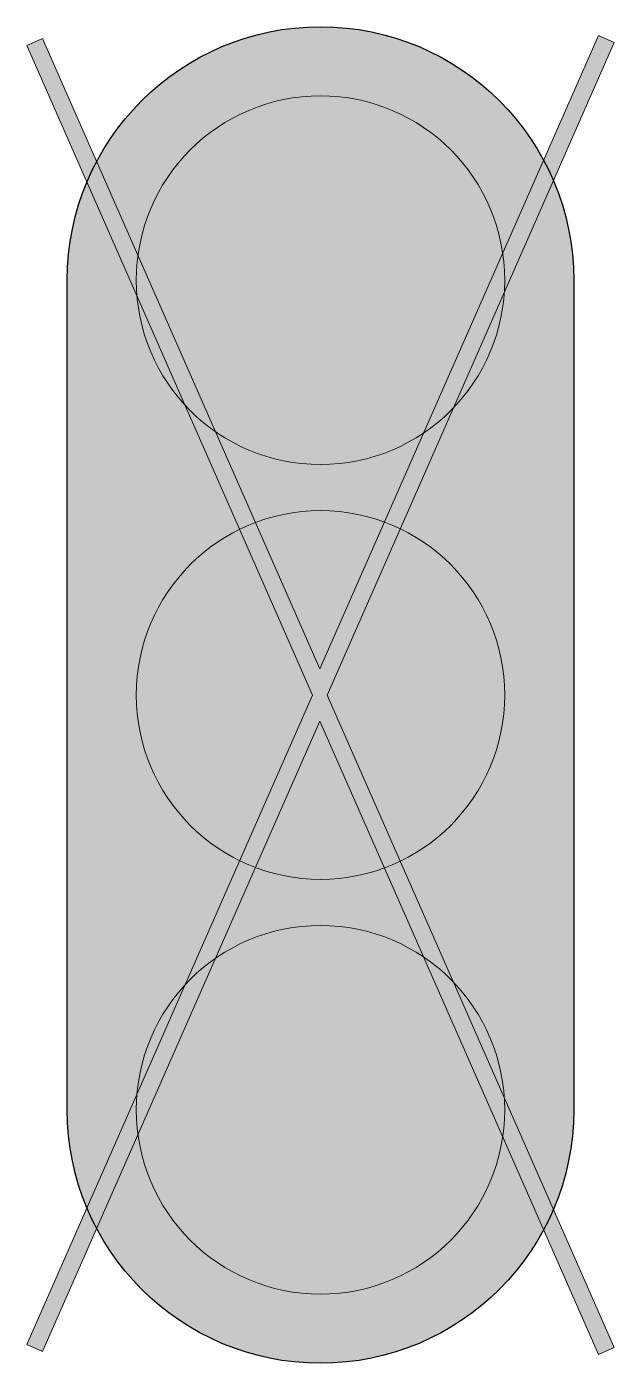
# Model space of a CAD drawing. Header units: millimetres. Extents: x -319 to 319, y 0 to 1450.
import ezdxf

# ---------------------------------------------------------------- set-up
doc = ezdxf.new("R2010")
doc.units = ezdxf.units.MM

msp = doc.modelspace()

# ---------------------------------------------------------------- hatches: boundary and pattern name
at = {"true_color": 0x1e1e1d, "extrusion": (0, 0, -1)}
h = msp.add_hatch(color=250, dxfattribs=at)
h.paths.add_polyline_path([(275, 1175, 1), (-275, 1175), (-275, 275, 1), (275, 275)])
h.paths.add_polyline_path([(-200, 275, -0.414213), (0, 475, -1), (0, 75, -0.414213)], flags=16)
h.paths.add_polyline_path([(-200, 1175, -0.414213), (0, 1375, -1), (0, 975, -0.414213)], flags=16)
h.paths.add_polyline_path([(-200, 725, -0.414213), (0, 925, -1), (0, 525, -0.414213)], flags=16)
at = {"lineweight": 0, "true_color": 0xff0000}
msp.add_hatch(color=1, dxfattribs=at).paths.add_polyline_path([(-319, 20.3), (-8.6, 725), (-319, 1429.7), (-301.9, 1437.2), (-0.7, 753.3), (301.9, 1440.5), (318.9, 1433), (7.2, 725), (318.9, 17), (301.9, 9.5), (-0.7, 696.7), (-301.9, 12.8)], flags=0)
at = {"lineweight": 0, "true_color": 0x069d0d}
h = msp.add_hatch(color=94, dxfattribs=at)
edge = h.paths.add_edge_path(flags=0)
edge.add_arc((0, 1175), 200, 0, 360)
at = {"lineweight": 0, "true_color": 0xfad201}
h = msp.add_hatch(color=40, dxfattribs=at)
edge = h.paths.add_edge_path(flags=0)
edge.add_arc((0, 725), 200, 0, 360)
at = {"lineweight": 0, "true_color": 0xcc0605}
h = msp.add_hatch(color=12, dxfattribs=at)
edge = h.paths.add_edge_path(flags=0)
edge.add_arc((0, 275), 200, 0, 360)

# ---------------------------------------------------------------- linework, layer by layer
at = {"flags": 128}
msp.add_lwpolyline([(-275, 1175, -1), (275, 1175), (275, 275, -1), (-275, 275)], format="xyb", close=True, dxfattribs=at)
at = {"color": 1, "lineweight": 0, "flags": 128}
msp.add_lwpolyline([(-319, 20.3), (-8.6, 725), (-319, 1429.7), (-301.9, 1437.2), (-0.7, 753.3), (301.9, 1440.5), (318.9, 1433), (7.2, 725), (318.9, 17), (301.9, 9.5), (-0.7, 696.7), (-301.9, 12.8)], close=True, dxfattribs=at)
at = {"color": 7, "lineweight": 13, "true_color": 0xf6f6f6}
for centre in [(0, 1175), (0, 725), (0, 275)]:
    msp.add_circle(centre, 200, dxfattribs=at)

doc.saveas('drawing.dxf')
